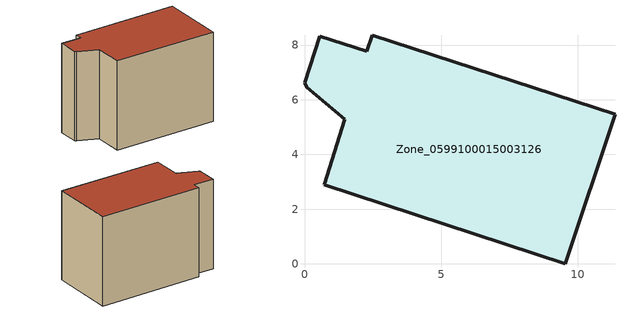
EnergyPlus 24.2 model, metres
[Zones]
Zone_0599100015003126
 floor ground (C_G): 0.08,6.46 0,6.62 0.56,8.33 2.27,7.77 2.47,8.36 11.36,5.48 9.54,0 0.73,2.89 1.48,5.29 z0.83
 wall outside (C_F): 0,6.62 0.08,6.46 1.48,5.29 0.73,2.89 9.54,0 11.36,5.48 2.47,8.36 2.27,7.77 0.56,8.33 0,6.62 z0.83:8.76
 roof outside (C_R): 0.73,2.89 9.54,0 11.36,5.48 2.47,8.36 2.27,7.77 0.56,8.33 0,6.62 0.08,6.46 1.48,5.29 z8.76
[BUILDING]
Pand.0599100015003126: North Axis=0; Terrain=City; Loads Convergence Tolerance Value=0.04; Temperature Convergence Tolerance Value=0.4; Solar Distribution=FullExterior; Maximum Number of Warmup Days=25; Minimum Number of Warmup Days=1
[Site:Location]
Rotterdam.The.Hague.AP_ZH_NLD Design_Conditions: Latitude=51.96; Longitude=4.45; Time Zone=1; Elevation=-4.5
[SITE:GROUNDTEMPERATURE:BUILDINGSURFACE]
18, 18, 18, 18, 18, 18, 18, 18, 18, 18, 18, 18
[MATERIAL] Thermal Absorptance=0.9; Solar Absorptance=0.7; Visible Absorptance=0.7
Name | Roughness | Thickness | Conductivity | Density | Specific Heat
G.TI.1965-1974 | MediumSmooth | 0.15 | 0.882353 | 540 | 1210
F.TI.1965-1974 | Rough | 0.3 | 0.697674 | 1920 | 840
R.TI.1965-1974 | MediumRough | 0.2 | 0.232558 | 1500 | 1000
[CONSTRUCTION]
C_G: G.TI.1965-1974
C_F: F.TI.1965-1974
C_R: R.TI.1965-1974
[ZONE]
Zone_0599100015003126: Type=1; Multiplier=1; Ceiling Height=Autocalculate; Volume=Autocalculate; Floor Area=autocalculate; Part of Total Floor Area=Yes
[ZONEINFILTRATION:DESIGNFLOWRATE]
Infil_Zone_0599100015003126: Zone or ZoneList or Space or SpaceList=Zone_0599100015003126; Schedule=AlwaysOn; Design Flow Rate Calculation Method=Flow/Area; Flow Rate per Floor Area=0.003; Constant Term Coefficient=1; Temperature Term Coefficient=0; Velocity Term Coefficient=0; Velocity Squared Term Coefficient=0
[HVACTEMPLATE:ZONE:IDEALLOADSAIRSYSTEM]
Zone_0599100015003126: Maximum Heating Supply Air Temperature=50; Minimum Cooling Supply Air Temperature=13; Maximum Heating Supply Air Humidity Ratio=0.0156; Minimum Cooling Supply Air Humidity Ratio=0.0077; Heating Limit=NoLimit; Cooling Limit=NoLimit; Dehumidification Control Type=ConstantSensibleHeatRatio; Cooling Sensible Heat Ratio=0.7; Dehumidification Setpoint=60; Humidification Control Type=None; Humidification Setpoint=30; Outdoor Air Method=None; Outdoor Air Flow Rate per Person=0.00944; Outdoor Air Flow Rate per Zone Floor Area=0; Outdoor Air Flow Rate per Zone=0; Demand Controlled Ventilation Type=None; Outdoor Air Economizer Type=NoEconomizer; Heat Recovery Type=None; Sensible Heat Recovery Effectiveness=0.7; Latent Heat Recovery Effectiveness=0.65
[ZONECONTROL:THERMOSTAT]
ThermostatControl_Zone_0599100015003126: Zone or ZoneList=Zone_0599100015003126; Control Type Schedule=DualSetpointControlType; Control 1=Thermostat_Zone_0599100015003126; Temperature Difference Between Cutout And Setpoint=0
[THERMOSTATSETPOINT:DUALSETPOINT]
Thermostat_Zone_0599100015003126: Heating Setpoint Temperature Schedule=HeatingSetpoint_Zone_0599100015003126; Cooling Setpoint Temperature Schedule=CoolingSetpoint_Zone_0599100015003126
[SCHEDULE:COMPACT]
HeatingSetpoint_Zone_0599100015003126: Through: 12/31, For: AllDays, Until: 24:00, 21
CoolingSetpoint_Zone_0599100015003126: Through: 12/31, For: AllDays, Until: 24:00, 24
DualSetpointControlType: Through: 12/31, For: AllDays, Until: 24:00, 4
AlwaysOn: Through: 12/31, For: AllDays, Until: 24:00, 1
